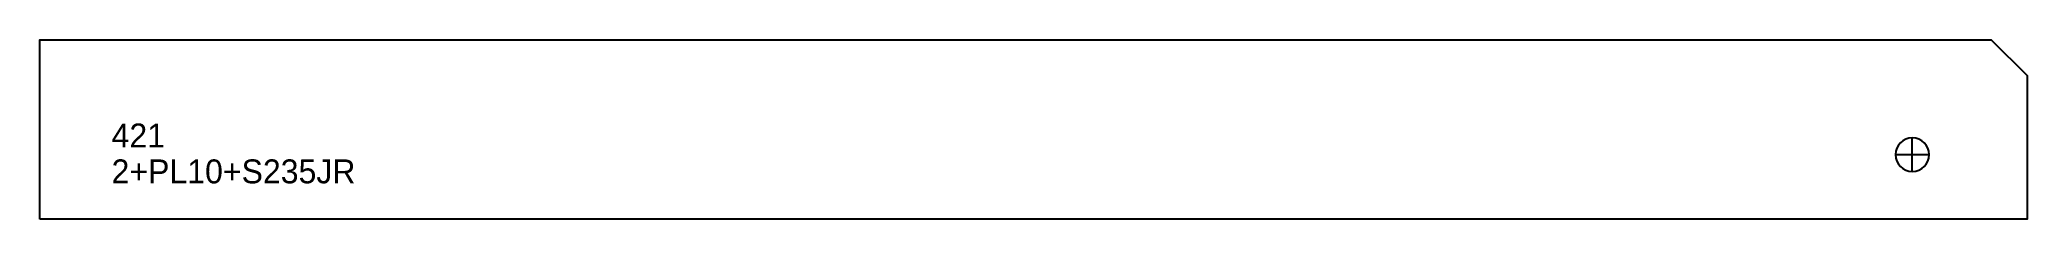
# Model space of a CAD drawing. Extents: x 0 to 830, y 0 to 75.
import ezdxf

# ---------------------------------------------------------------- set-up
doc = ezdxf.new("R2010")
doc.units = 0
for name, color, linetype in [('14', 7, 'CONTINUOUS'), ('CUT', 7, 'CONTINUOUS'), ('SCRIBE', 3, 'CONTINUOUS'), ('TEXT', 7, 'CONTINUOUS')]:
    doc.layers.add(name, color=color, linetype=linetype)

msp = doc.modelspace()

# ---------------------------------------------------------------- linework, layer by layer
at = {"layer": '14', "color": 7, "linetype": 'CONTINUOUS'}
for p, q in [((782.04, 20), (782.04, 34)), ((782.04, 20), (782.04, 34)), ((775.04, 27), (789.04, 27)), ((775.04, 27), (789.04, 27))]:
    msp.add_line(p, q, dxfattribs=at)
msp.add_lwpolyline([(782.04, 34, 1), (782.04, 20, 1)], format="xyb", close=True, dxfattribs=at)
msp.add_lwpolyline([(782.04, 34, 1), (782.04, 20, 1)], format="xyb", close=True, dxfattribs=at)
at = {"layer": 'CUT', "color": 7, "linetype": 'CONTINUOUS'}
msp.add_lwpolyline([(0, 0), (0, 75), (815.04, 75), (830.04, 60), (830.04, 0)], close=True, dxfattribs=at)

# ---------------------------------------------------------------- texts
at = {"layer": 'SCRIBE', "color": 3}
msp.add_text('421', height=10, dxfattribs=at).set_placement((30, 30))
at = {"layer": 'TEXT', "color": 7}
msp.add_text('2+PL10+S235JR', height=10, dxfattribs=at).set_placement((30, 15))

doc.saveas('drawing.dxf')
